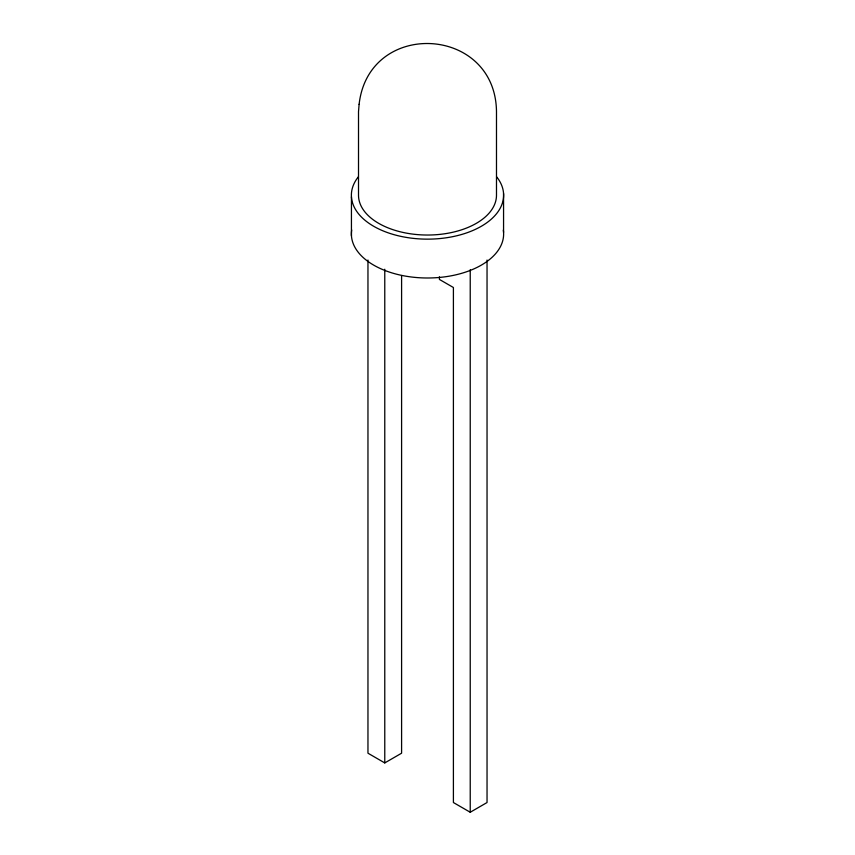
<?xml version="1.0" encoding="UTF-8"?>
<svg xmlns="http://www.w3.org/2000/svg" width="855" height="855" viewBox="0 0 855 855"><rect width="100%" height="100%" fill="white"/><g stroke="black" fill="none" stroke-linecap="round" stroke-linejoin="round"><path stroke-width="1.28" d="M367.96 260.027L367.96 753.202L384.771 762.917L401.594 753.202L401.594 275.534M439.406 276.806L439.406 279.425L453.407 287.504L453.407 802.535L470.229 812.25L487.04 802.535L487.04 260.038M503.563 193.551L503.563 232.389M470.229 269.753L470.229 812.25M384.771 269.229L384.771 762.917M351.437 196.853L351.437 235.691M503.317 230.091A76.116 43.947 0 0 1 427.372 277.993A76.116 43.947 0 0 1 351.715 229.952M496.68 176.867A76.116 43.947 0 0 1 427.372 239.144A76.116 43.947 0 0 1 358.427 176.729M359.111 104.331L358.512 111.684L358.512 195.197A68.988 39.832 0 0 0 427.5 235.029A68.988 39.832 0 0 0 496.488 195.197L496.488 111.684C495.59 25.522 368.783 18.789 359.111 104.331"/></g></svg>
